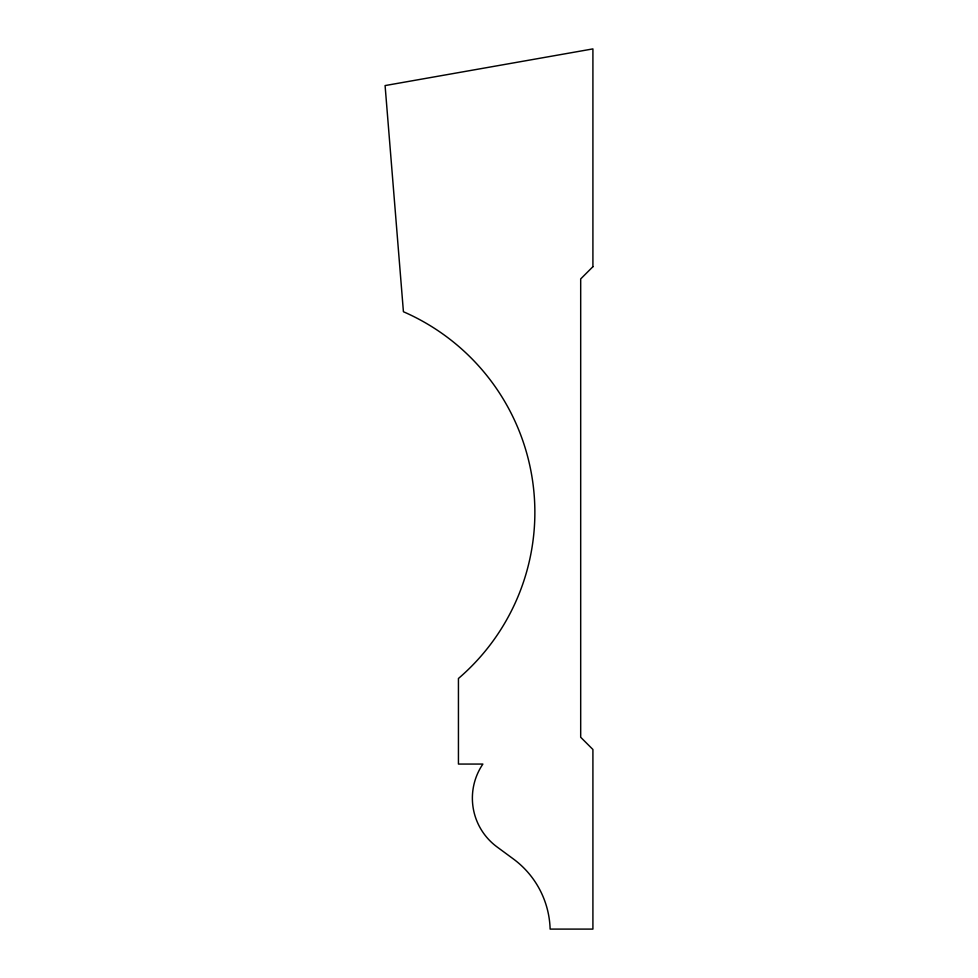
<?xml version="1.0" encoding="UTF-8"?>
<svg xmlns="http://www.w3.org/2000/svg" width="978" height="978" viewBox="0 0 978 978"><rect width="100%" height="100%" fill="white"/><g stroke="black" fill="none" stroke-linecap="round" stroke-linejoin="round"><path stroke-width="1.47" d="M592.912 266.701L580.688 278.926L580.688 737.265L592.912 749.49L592.912 929.1L550.125 929.1A90.343 90.343 0 0 0 513.364 858.953L497.044 846.936A60.563 60.563 0 0 1 482.887 764.062L458.437 764.062L458.437 678.487A218.803 218.803 0 0 0 403.425 311.737L385.087 85.575L592.912 48.9L592.912 266.701"/></g></svg>
